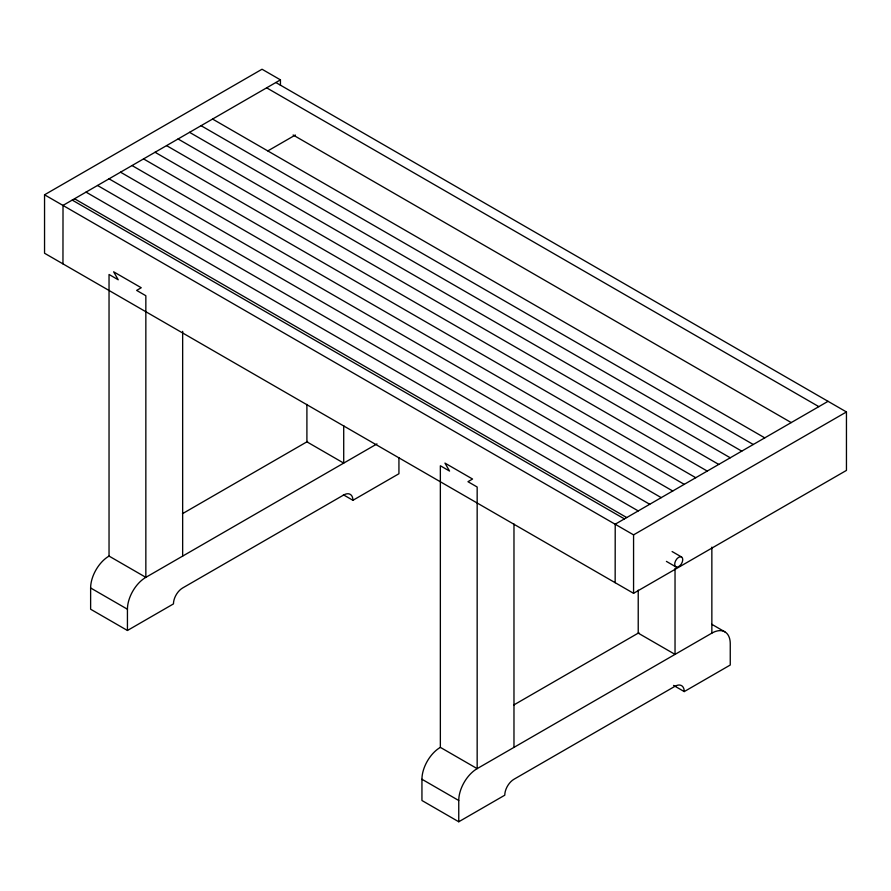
<?xml version="1.0" encoding="UTF-8"?>
<svg xmlns="http://www.w3.org/2000/svg" width="891" height="891" viewBox="0 0 891 891"><rect width="100%" height="100%" fill="white"/><g stroke="black" fill="none" stroke-linecap="round" stroke-linejoin="round"><path stroke-width="1.34" d="M275.842 82.518L846.45 411.954L846.45 470.403L633.568 593.317L44.55 253.244L44.55 194.795L262.032 69.231L280.442 79.867L280.442 85.425M62.96 205.431L280.442 79.867M267.835 150.902L295.355 135.02M182.443 513.706L307.607 441.435M376.971 443.907L145.846 577.346A26.028 15.024 -60 0 0 127.435 609.221L127.435 630.483L90.626 609.221L90.626 587.971A26.028 15.024 -60 0 1 109.036 556.084L109.036 274.473L118.236 279.785L113.636 271.811L141.246 287.748L136.646 290.41L145.846 295.723L145.846 577.346L109.036 556.084M127.435 630.483L173.455 603.909A13.02 7.518 -60 0 1 182.655 587.971L343.714 494.984A13.02 7.518 -60 0 1 352.925 500.296L398.934 473.734L398.934 457.785M615.158 524.242L828.04 401.329M44.55 194.795L633.568 534.867L846.45 411.954M513.762 704.993L638.936 632.721M673.551 685.413L684.243 691.583L730.252 665.02L730.252 643.759A26.028 15.024 -60 0 0 711.853 633.133L477.164 768.632A26.028 15.024 -60 0 0 458.754 800.508L458.754 821.769L421.944 800.508L421.944 779.257A26.028 15.024 -60 0 1 440.354 747.371L440.354 465.759L449.554 471.072L444.954 463.097L472.564 479.035L467.964 481.697L477.164 487.009L477.164 768.632L440.354 747.371M458.754 821.769L504.774 795.195A13.02 7.518 -60 0 1 513.973 779.257L675.033 686.27A13.02 7.518 -60 0 1 684.243 691.583M266.643 87.83L818.84 406.641M293.106 134.998L791.23 422.579M212.57 119.049L764.768 437.86M201.065 125.687L753.263 444.498M189.56 132.336L741.758 451.147M178.055 138.974L730.252 457.785M166.55 145.612L718.759 464.423M155.045 152.261L707.254 471.072M143.54 158.899L695.748 477.71M132.035 165.537L684.243 484.348M120.53 172.186L672.738 490.997M109.036 178.824L661.233 497.635M97.531 185.473L649.728 504.273M86.026 192.111L638.223 510.922M74.521 198.749L626.718 517.56M72.216 200.085L624.424 518.885M672.104 551.54L681.57 556.998A5.691 3.286 -60 0 1 679.766 565.818A5.691 3.286 -60 0 1 674.832 562.967A5.691 3.286 -60 0 1 681.57 556.998M666.412 561.397L675.868 566.865M711.809 624.301L724.862 631.842M343.425 494.817L352.925 500.296M90.626 587.971L127.435 609.221M421.944 779.257L458.754 800.508M711.853 547.119L711.853 633.133M675.033 568.38L675.033 654.384L638.223 633.133L638.223 590.132M633.568 534.867L633.568 593.317M615.213 524.209L615.158 582.692M513.973 524.019L513.973 747.371M343.714 425.642L343.714 463.108L306.905 441.847L306.905 404.391M182.655 331.352L182.655 556.084M63.016 205.398L62.96 263.881"/></g></svg>
